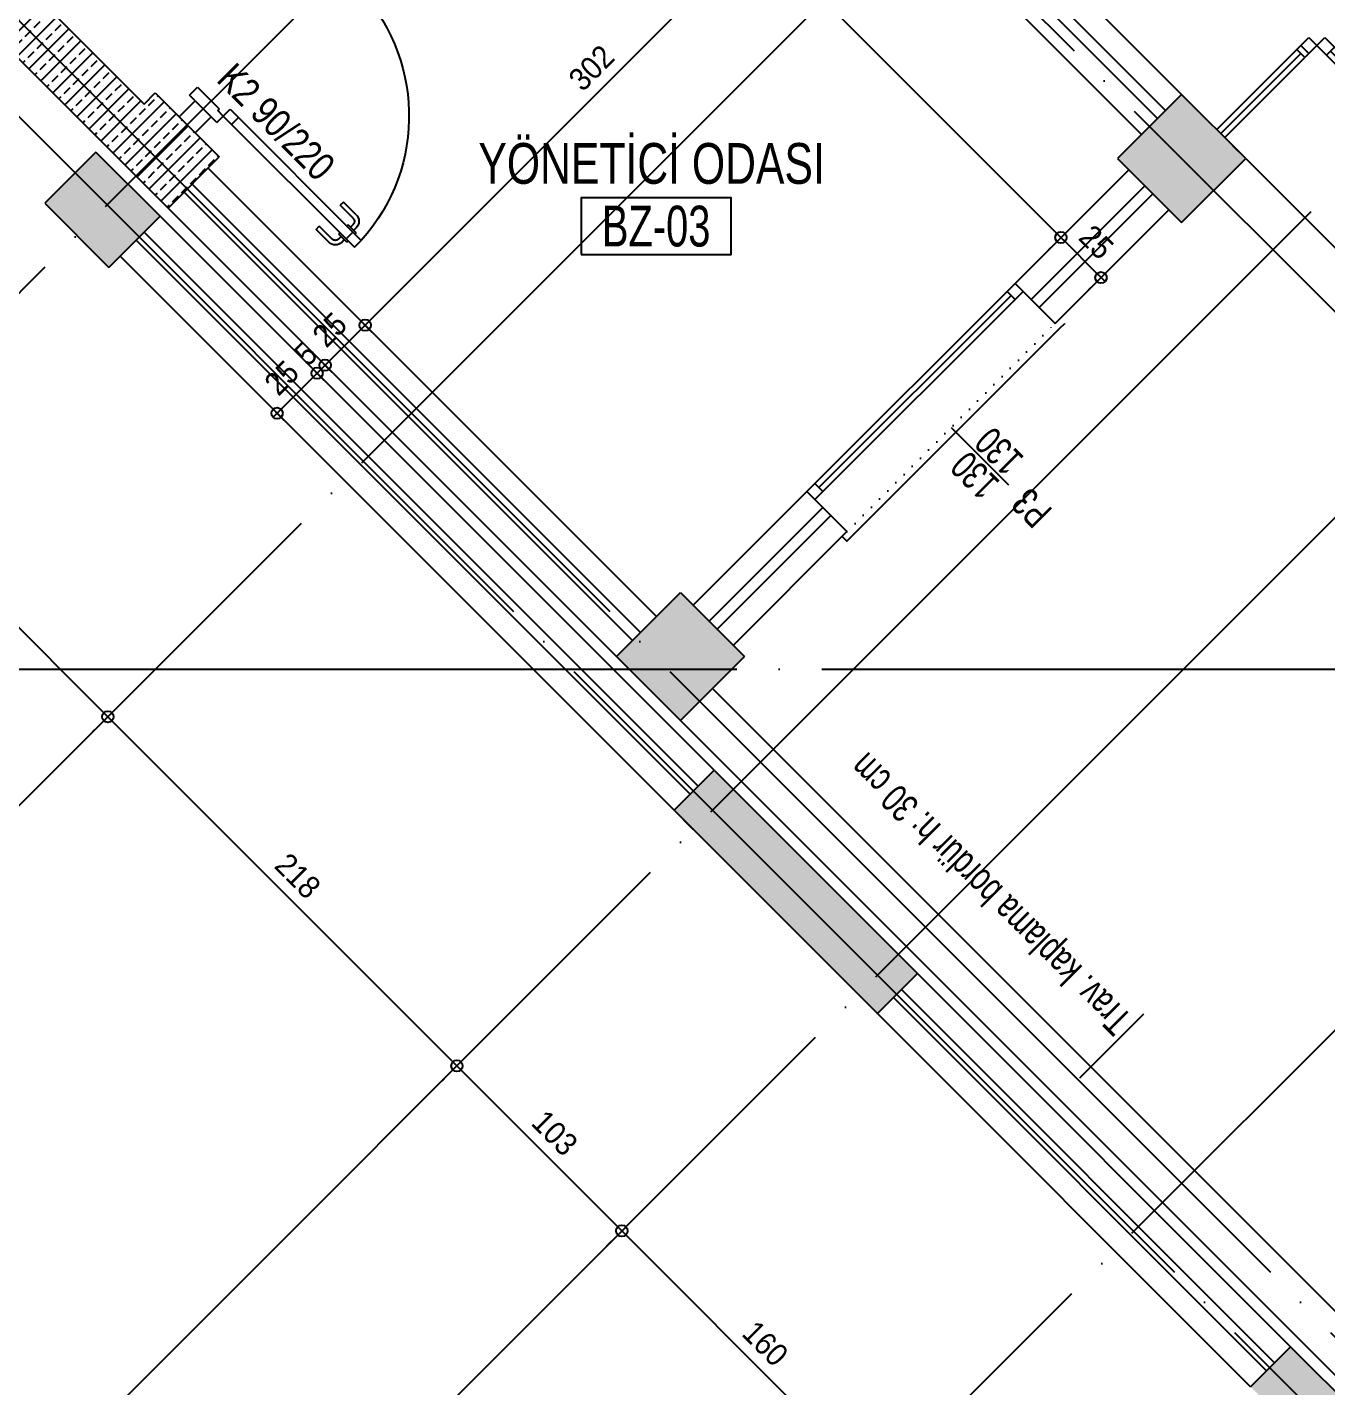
# Model space of a CAD drawing. Extents: x 460786 to 545292, y 30998 to 41694.
# Drawn here: x 487836 to 488410, y 37748 to 38349 of the extents above; entities that cross this region are included whole.
import ezdxf
from ezdxf.enums import TextEntityAlignment as Align

# ---------------------------------------------------------------- set-up
doc = ezdxf.new("R2010")
doc.units = 0
doc.header["$LTSCALE"] = 50
doc.header["$MEASUREMENT"] = 0
doc.header["$PDMODE"] = 35
doc.linetypes.add('DASHDOT', pattern=[5.5, 5, -0.25, 0, -0.25])
doc.linetypes.add('DASHED', pattern=[0.1, 0, -0.1])
doc.layers.get('0').update_dxf_attribs({"linetype": 'CONTINUOUS'})
doc.layers.get('Defpoints').update_dxf_attribs({"linetype": 'CONTINUOUS'})
for name, color, linetype in [('A-Aks Dikey', 12, 'DASHDOT'), ('A-Aks Yatay', 12, 'DASHDOT'), ('A-Betonarme', 6, 'CONTINUOUS'), ('A-Cam', 160, 'CONTINUOUS'), ('A-Dash', 9, 'DASHED'), ('A-Duvar', 7, 'CONTINUOUS'), ('A-Gör 2', 40, 'CONTINUOUS'), ('A-Kapı', 2, 'CONTINUOUS'), ('A-mahal adi', 1, 'CONTINUOUS'), ('A-mahal no', 4, 'CONTINUOUS'), ('A-Olcu  IC Yatay', 8, 'CONTINUOUS'), ('A-Olcu DIS Dikey', 8, 'CONTINUOUS'), ('A-Olcu Ic Dikey', 8, 'CONTINUOUS'), ('A-Poz-Kapı', 4, 'CONTINUOUS'), ('A-Poz-Pen', 4, 'CONTINUOUS'), ('A-Tarama 1', 9, 'CONTINUOUS'), ('A-Yazı 2', 205, 'CONTINUOUS')]:
    doc.layers.add(name, color=color, linetype=linetype)
doc.styles.add('blkan', font='arial.ttf', dxfattribs={"width": 0.9, "height": 12.5})
doc.styles.get("Standard").update_dxf_attribs({"font": 'arial.ttf', "width": 0.9})
doc.dimstyles.new('EXIT', dxfattribs={"dimscale": 50, "dimtxt": 0.23, "dimasz": 0.03, "dimexe": 0.125, "dimexo": 0.5, "dimgap": 0.09, "dimtad": 1, "dimzin": 1, "dimdsep": 46, "dimtxsty": 'Standard', "dimblk": 'TICK', "dimcen": 0.2, "dimadec": 0, "dimazin": 0, "dimtfac": 1, "dimtix": 1, "dimtofl": 0, "dimtmove": 2, "dimatfit": 3, "dimldrblk": 'TICK', "dimfxl": 1, "dimtolj": 1, "dimtzin": 1, "dimarcsym": 0})
pattern_1 = [(225, (-3046.124, 1950.459), (5.30330086, -5.30330086), []), (225, (-3051.4276, 1950.459), (5.30330086, -5.30330086), [3.75, -1.875])]

# ---------------------------------------------------------------- blocks, each defined once
blk = doc.blocks.new('kapı L 90p 10')
at = {"ltscale": 20}
for p, q in [((4, 85.39), (8.2, 85.39)), ((4, 3.5), (4, 85.39)), ((8.2, 3.5), (8.2, 85.39)), ((1.55, 79.89), (3.2, 79.89)), ((3.2, 81.39), (4, 81.39)), ((3.2, 81.39), (3.2, 76.39)), ((4, 80.19), (8.2, 80.19)), ((9, 81.39), (8.2, 81.39)), ((9, 81.39), (9, 76.39)), ((10.65, 79.89), (9, 79.89)), ((-2.45, 75.89), (-2.45, 67.89)), ((-0.45, 75.89), (-0.45, 67.89)), ((1.55, 77.89), (3.2, 77.89)), ((3.2, 76.39), (4, 76.39)), ((3.2, 76.39), (4, 76.39)), ((9, 76.39), (8.2, 76.39)), ((10.65, 77.89), (9, 77.89)), ((12.65, 75.89), (12.65, 67.89)), ((14.65, 75.89), (14.65, 67.89)), ((-2.45, 67.89), (-0.45, 67.89)), ((14.65, 67.89), (12.65, 67.89)), ((4, 8.71), (8.2, 8.71)), ((0, 3.5), (4, 3.5)), ((0, 3.5), (0, 0)), ((4, 3.5), (8.2, 3.5)), ((4, 3.5), (4, 0)), ((90, 3.5), (86, 3.5)), ((86, 3.5), (86, 0)), ((90, 3.5), (90, 0)), ((4, 0), (5, 0)), ((5, -13.5), (5, 0)), ((85, -13.5), (85, 0)), ((86, 0), (85, 0))]:
    blk.add_line(p, q, dxfattribs=at)
for p, q in [((0, -10), (0, -13.5)), ((90, -10), (90, -13.5)), ((0, -13.5), (5, -13.5)), ((90, -13.5), (85, -13.5))]:
    blk.add_line(p, q)
blk.add_arc((4, 3.5), 82, 0, 87.06405)
for centre, radius, start, end in [((1.55, 75.89), 4, 90, 180), ((10.65, 75.89), 4, 0, 90), ((1.55, 75.89), 2, 90, 180), ((10.65, 75.89), 2, 0, 90)]:
    blk.add_arc(centre, radius, start, end, dxfattribs=at)
at = {"layer": 'A-Poz-Kapı', "width": 0.8}
blk.add_attdef('POZNO', (25, -9.96), '', height=12.5, rotation=90, dxfattribs=at)
blk = doc.blocks.new('poz-pk1')
blk.add_line((24.33, 28.66), (24.33, -5.74))
at = {"width": 0.7}
for p in [(17.04, 9.96), (31.55, 9.96)]:
    blk.add_attdef('YAZı', text='', height=12, rotation=90, dxfattribs=at).set_placement(p, align=Align.MIDDLE_CENTER)
blk.add_attdef('POZ', text='', height=12, dxfattribs=at).set_placement((24.33, -14.42), align=Align.MIDDLE_CENTER)
blk = doc.blocks.new('kapı CK 180p')
at = {"ltscale": 20}
for p, q in [((10, 82.4), (15, 82.4)), ((10, 0), (10, 82.4)), ((15, 0), (15, 82.4)), ((175, 82.4), (170, 82.4)), ((170, 0), (170, 82.4)), ((175, 0), (175, 82.4)), ((10, 76.4), (15, 76.4)), ((12.5, 6), (12.5, 76.4)), ((175, 76.4), (170, 76.4)), ((172.5, 6), (172.5, 76.4)), ((5, 0), (10, 0)), ((5, -5), (5, 0)), ((10, 6), (15, 6)), ((10, 0), (15, 0)), ((10, -5), (10, 0)), ((175, 6), (170, 6)), ((175, 0), (170, 0)), ((5, -5), (10, -5)), ((175, -5), (175, 0)), ((180, 0), (175, 0)), ((180, -5), (175, -5)), ((180, -5), (180, 0))]:
    blk.add_line(p, q, dxfattribs=at)
for p, q in [((6.55, 73.4), (9.4, 73.4)), ((18.45, 73.4), (15.6, 73.4)), ((166.55, 73.4), (169.4, 73.4)), ((178.45, 73.4), (175.6, 73.4)), ((6.55, 69.4), (9.4, 69.4)), ((18.45, 69.4), (15.6, 69.4)), ((166.55, 69.4), (169.4, 69.4)), ((178.45, 69.4), (175.6, 69.4)), ((5, 0), (2.5, 0)), ((5, -5), (2.5, -5)), ((180, 0), (182.5, 0)), ((180, -5), (182.5, -5))]:
    blk.add_line(p, q)
for centre in [(5, 71.4), (20, 71.4), (165, 71.4), (180, 71.4)]:
    blk.add_circle(centre, 2)
for centre, start, end in [((14.33, 4.12), 356.98619, 89.506), ((170.67, 4.12), 90.494, 183.01381)]:
    blk.add_arc(centre, 78.28, start, end)
at = {"layer": 'A-Poz-Kapı', "width": 0.8}
blk.add_attdef('POZNO', (33.25, -3.69), '', height=12.5, rotation=90, dxfattribs=at)
blk = doc.blocks.new('mahal adı')
at = {"layer": 'A-mahal no'}
blk.add_lwpolyline([(-75.6, -73.4), (89.9, -73.4), (89.9, -10.9), (-75.6, -10.9)], close=True, dxfattribs=at)
at = {"layer": 'A-mahal adi', "width": 0.75}
for p in [(2.1, 88.8), (2.1, 27)]:
    blk.add_attdef('MAHALADI', text='', height=45, dxfattribs=at).set_placement(p, align=Align.MIDDLE_CENTER)
at = {"layer": 'A-mahal no', "width": 0.7}
blk.add_attdef('MAHALNO', text='', height=45, dxfattribs=at).set_placement((7.1, -42.1), align=Align.MIDDLE_CENTER)
blk = doc.blocks.new('TICK', base_point=(53.7, 38.06))
blk.add_line((55.37, 38.06), (52.04, 38.06))
blk.add_circle((53.7, 38.06), 1.67)
blk = doc.blocks.new('*D538')
at = {"layer": 'A-Olcu DIS Dikey', "color": 0, "lineweight": -2, "transparency": 16777216}
for p, q in [((487759.89, 38156.25), (487870.91, 38045.23)), ((487752.26, 38150.74), (487754.41, 38152.89)), ((487865.4, 38037.61), (487867.55, 38039.75))]:
    blk.add_line(p, q, dxfattribs=at)
at = {"layer": 'Defpoints', "color": 0, "transparency": 16777216}
for p in [(487769.94, 38168.42), (487883.08, 38055.28), (487871.97, 38044.17)]:
    blk.add_point(p, dxfattribs=at)
at = {"layer": 'A-Olcu DIS Dikey', "color": 0, "lineweight": -2, "transparency": 16777216, "xscale": 1.5, "yscale": 1.5, "zscale": 1.5}
for p, rotation in [((487758.83, 38157.31), 134.999999999776), ((487871.97, 38044.17), 314.999999999776)]:
    blk.add_blockref('TICK', p, dxfattribs=dict(at, rotation=rotation))
at = {"layer": 'A-Olcu DIS Dikey', "color": 0, "transparency": 16777216, "insert": (487822.19, 38107.53), "char_height": 10, "attachment_point": 5, "rotation": 315}
blk.add_mtext('\\A1;160', dxfattribs=at)
blk = doc.blocks.new('*D539')
at = {"layer": 'A-Olcu DIS Dikey', "color": 0, "lineweight": -2, "transparency": 16777216}
for p, q in [((488025.06, 37891.09), (487873.03, 38043.11)), ((487865.4, 38037.61), (487867.55, 38039.75)), ((488019.55, 37883.46), (488021.7, 37885.61))]:
    blk.add_line(p, q, dxfattribs=at)
at = {"layer": 'Defpoints', "color": 0, "transparency": 16777216}
for p in [(487883.08, 38055.28), (487871.97, 38044.17), (488037.23, 37901.14)]:
    blk.add_point(p, dxfattribs=at)
at = {"layer": 'A-Olcu DIS Dikey', "color": 0, "lineweight": -2, "transparency": 16777216, "xscale": 1.5, "yscale": 1.5, "zscale": 1.5}
for p, rotation in [((487871.97, 38044.17), 134.999999999776), ((488026.12, 37890.02), 314.999999999776)]:
    blk.add_blockref('TICK', p, dxfattribs=dict(at, rotation=rotation))
at = {"layer": 'A-Olcu DIS Dikey', "color": 0, "transparency": 16777216, "insert": (487955.84, 37973.89), "char_height": 10, "attachment_point": 5, "rotation": 315}
blk.add_mtext('\\A1;218', dxfattribs=at)
blk = doc.blocks.new('*D549')
at = {"layer": 'A-Olcu DIS Dikey', "color": 0, "lineweight": -2, "transparency": 16777216}
for p, q in [((488027.18, 37888.96), (488097.89, 37818.25)), ((488019.55, 37883.46), (488021.7, 37885.61)), ((488092.38, 37810.63), (488094.53, 37812.77))]:
    blk.add_line(p, q, dxfattribs=at)
at = {"layer": 'Defpoints', "color": 0, "transparency": 16777216}
for p in [(488037.23, 37901.14), (488110.06, 37828.3), (488098.95, 37817.19)]:
    blk.add_point(p, dxfattribs=at)
at = {"layer": 'A-Olcu DIS Dikey', "color": 0, "lineweight": -2, "transparency": 16777216, "xscale": 1.5, "yscale": 1.5, "zscale": 1.5}
for p, rotation in [((488026.12, 37890.02), 134.999999999776), ((488098.95, 37817.19), 314.999999999776)]:
    blk.add_blockref('TICK', p, dxfattribs=dict(at, rotation=rotation))
at = {"layer": 'A-Olcu DIS Dikey', "color": 0, "transparency": 16777216, "insert": (488069.33, 37860.4), "char_height": 10, "attachment_point": 5, "rotation": 315}
blk.add_mtext('\\A1;103', dxfattribs=at)
blk = doc.blocks.new('*D550')
at = {"layer": 'A-Olcu DIS Dikey', "color": 0, "lineweight": -2, "transparency": 16777216}
for p, q in [((488211.03, 37705.12), (488100.01, 37816.13)), ((488092.38, 37810.63), (488094.53, 37812.77)), ((488205.52, 37697.49), (488207.67, 37699.64))]:
    blk.add_line(p, q, dxfattribs=at)
at = {"layer": 'Defpoints', "color": 0, "transparency": 16777216}
for p in [(488110.06, 37828.3), (488098.95, 37817.19), (488223.2, 37715.17)]:
    blk.add_point(p, dxfattribs=at)
at = {"layer": 'A-Olcu DIS Dikey', "color": 0, "lineweight": -2, "transparency": 16777216, "xscale": 1.5, "yscale": 1.5, "zscale": 1.5}
for p, rotation in [((488098.95, 37817.19), 134.999999999776), ((488212.09, 37704.06), 314.999999999776)]:
    blk.add_blockref('TICK', p, dxfattribs=dict(at, rotation=rotation))
at = {"layer": 'A-Olcu DIS Dikey', "color": 0, "transparency": 16777216, "insert": (488162.31, 37767.42), "char_height": 10, "attachment_point": 5, "rotation": 315}
blk.add_mtext('\\A1;160', dxfattribs=at)
blk = doc.blocks.new('*D927')
at = {"layer": 'A-Olcu Ic Dikey', "color": 0, "lineweight": -2, "transparency": 16777216}
for p, q in [((488079.67, 38468.96), (488291.81, 38256.83)), ((488072.05, 38463.45), (488074.19, 38465.6)), ((488286.3, 38249.2), (488288.45, 38251.35))]:
    blk.add_line(p, q, dxfattribs=at)
at = {"layer": 'Defpoints', "color": 0, "transparency": 16777216}
for p in [(488089.72, 38481.13), (488303.98, 38266.88), (488292.87, 38255.77)]:
    blk.add_point(p, dxfattribs=at)
at = {"layer": 'A-Olcu Ic Dikey', "color": 0, "lineweight": -2, "transparency": 16777216, "xscale": 1.5, "yscale": 1.5, "zscale": 1.5}
for p, rotation in [((488078.61, 38470.02), 134.999999999776), ((488292.87, 38255.77), 314.999999999776)]:
    blk.add_blockref('TICK', p, dxfattribs=dict(at, rotation=rotation))
at = {"layer": 'A-Olcu Ic Dikey', "color": 0, "transparency": 16777216, "insert": (488192.53, 38369.69), "char_height": 10, "attachment_point": 5, "rotation": 315}
blk.add_mtext('\\A1;303', dxfattribs=at)
blk = doc.blocks.new('*D928')
at = {"layer": 'A-Olcu Ic Dikey', "color": 0, "lineweight": -2, "transparency": 16777216}
for p, q in [((488309.48, 38239.15), (488293.93, 38254.71)), ((488286.3, 38249.2), (488288.45, 38251.35)), ((488303.98, 38231.52), (488306.12, 38233.67))]:
    blk.add_line(p, q, dxfattribs=at)
at = {"layer": 'Defpoints', "color": 0, "transparency": 16777216}
for p in [(488303.98, 38266.88), (488292.87, 38255.77), (488321.65, 38249.2)]:
    blk.add_point(p, dxfattribs=at)
at = {"layer": 'A-Olcu Ic Dikey', "color": 0, "lineweight": -2, "transparency": 16777216, "xscale": 1.5, "yscale": 1.5, "zscale": 1.5}
for p, rotation in [((488292.87, 38255.77), 134.999999999776), ((488310.54, 38238.09), 314.999999999776)]:
    blk.add_blockref('TICK', p, dxfattribs=dict(at, rotation=rotation))
at = {"layer": 'A-Olcu Ic Dikey', "color": 0, "transparency": 16777216, "insert": (488308.5, 38253.72), "char_height": 10, "attachment_point": 5, "rotation": 315}
blk.add_mtext('\\A1;25', dxfattribs=at)
blk = doc.blocks.new('*D940')
at = {"layer": 'A-Olcu  IC Yatay', "color": 0, "lineweight": -2, "transparency": 16777216}
for p, q in [((488202.31, 38427.45), (488194.72, 38435.04)), ((487986.66, 38218.14), (488198.08, 38429.56)), ((487988.76, 38213.91), (487981.18, 38221.49))]:
    blk.add_line(p, q, dxfattribs=at)
at = {"layer": 'Defpoints', "color": 0, "transparency": 16777216}
for p in [(488199.14, 38430.62), (488219.99, 38409.77), (488006.44, 38196.23)]:
    blk.add_point(p, dxfattribs=at)
at = {"layer": 'A-Olcu  IC Yatay', "color": 0, "lineweight": -2, "transparency": 16777216, "xscale": 1.5, "yscale": 1.5, "zscale": 1.5}
for p, rotation in [((488199.14, 38430.62), 44.99999999925817), ((487985.6, 38217.07), 224.9999999992581)]:
    blk.add_blockref('TICK', p, dxfattribs=dict(at, rotation=rotation))
at = {"layer": 'A-Olcu  IC Yatay', "color": 0, "transparency": 16777216, "insert": (488085.57, 38330.64), "char_height": 10, "attachment_point": 5, "rotation": 45}
blk.add_mtext('\\A1;302', dxfattribs=at)
blk = doc.blocks.new('*D941')
at = {"layer": 'A-Olcu  IC Yatay', "color": 0, "lineweight": -2, "transparency": 16777216}
for p, q in [((487967.55, 38192.69), (487959.96, 38200.28)), ((487963.32, 38194.8), (487947.76, 38179.24)), ((487949.87, 38175.02), (487942.28, 38182.6))]:
    blk.add_line(p, q, dxfattribs=at)
at = {"layer": 'Defpoints', "color": 0, "transparency": 16777216}
for p in [(487946.7, 38178.18), (487985.23, 38175.02), (487967.55, 38157.34)]:
    blk.add_point(p, dxfattribs=at)
at = {"layer": 'A-Olcu  IC Yatay', "color": 0, "lineweight": -2, "transparency": 16777216, "xscale": 1.5, "yscale": 1.5, "zscale": 1.5}
for p, rotation in [((487964.38, 38195.86), 44.99999999917466), ((487946.7, 38178.18), 224.9999999991746)]:
    blk.add_blockref('TICK', p, dxfattribs=dict(at, rotation=rotation))
at = {"layer": 'A-Olcu  IC Yatay', "color": 0, "transparency": 16777216, "insert": (487948.75, 38193.81), "char_height": 10, "attachment_point": 5, "rotation": 45}
blk.add_mtext('\\A1;25', dxfattribs=at)
blk = doc.blocks.new('*D942')
at = {"layer": 'A-Olcu  IC Yatay', "color": 0, "lineweight": -2, "transparency": 16777216}
for p, q in [((487967.55, 38192.69), (487959.96, 38200.28)), ((487971.09, 38196.23), (487963.5, 38203.82)), ((487968.98, 38200.46), (487970.04, 38201.52)), ((487963.32, 38194.8), (487962.26, 38193.74))]:
    blk.add_line(p, q, dxfattribs=at)
at = {"layer": 'Defpoints', "color": 0, "transparency": 16777216}
for p in [(487967.92, 38199.4), (487985.23, 38175.02), (487988.76, 38178.55)]:
    blk.add_point(p, dxfattribs=at)
at = {"layer": 'A-Olcu  IC Yatay', "color": 0, "lineweight": -2, "transparency": 16777216, "xscale": 1.5, "yscale": 1.5, "zscale": 1.5}
for p, rotation in [((487964.38, 38195.86), 44.99999999935157), ((487967.92, 38199.4), 224.9999999993515)]:
    blk.add_blockref('TICK', p, dxfattribs=dict(at, rotation=rotation))
at = {"layer": 'A-Olcu  IC Yatay', "color": 0, "transparency": 16777216, "insert": (487959.37, 38204.41), "char_height": 10, "attachment_point": 5, "rotation": 45}
blk.add_mtext('\\A1;5', dxfattribs=at)
blk = doc.blocks.new('*D943')
at = {"layer": 'A-Olcu  IC Yatay', "color": 0, "lineweight": -2, "transparency": 16777216}
for p, q in [((487988.76, 38213.91), (487981.18, 38221.49)), ((487984.53, 38216.01), (487968.98, 38200.46)), ((487971.09, 38196.23), (487963.5, 38203.82))]:
    blk.add_line(p, q, dxfattribs=at)
at = {"layer": 'Defpoints', "color": 0, "transparency": 16777216}
for p in [(487967.92, 38199.4), (488006.44, 38196.23), (487988.76, 38178.55)]:
    blk.add_point(p, dxfattribs=at)
at = {"layer": 'A-Olcu  IC Yatay', "color": 0, "lineweight": -2, "transparency": 16777216, "xscale": 1.5, "yscale": 1.5, "zscale": 1.5}
for p, rotation in [((487985.6, 38217.07), 45.00000000035372), ((487967.92, 38199.4), 225.0000000003537)]:
    blk.add_blockref('TICK', p, dxfattribs=dict(at, rotation=rotation))
at = {"layer": 'A-Olcu  IC Yatay', "color": 0, "transparency": 16777216, "insert": (487969.96, 38215.03), "char_height": 10, "attachment_point": 5, "rotation": 45}
blk.add_mtext('\\A1;25', dxfattribs=at)

msp = doc.modelspace()

# ---------------------------------------------------------------- hatches: boundary and pattern name
at = {"layer": 'A-Tarama 1'}
h = msp.add_hatch(dxfattribs=at)
h.set_pattern_fill('ANSI33', color=256, scale=30, angle=180, style=0)
h.set_pattern_definition(pattern_1)
h.paths.add_polyline_path([(487640.47, 38519.78), (487617.84, 38497.15), (487646.12, 38468.87), (487668.75, 38491.49)])
h.paths.add_polyline_path([(487666.63, 38545.94), (487644, 38523.31), (487672.29, 38495.03), (487694.91, 38517.66)])
h.paths.add_polyline_path([(487414.19, 38746.05), (487391.56, 38723.42), (487419.85, 38695.14), (487442.48, 38717.77)])
h.paths.add_polyline_path([(487468.64, 38743.93), (487440.35, 38772.21), (487417.73, 38749.59), (487446.01, 38721.3)])
h.paths.add_polyline_path([(487921.19, 38743.93), (487892.9, 38772.21), (487864.62, 38743.93), (487892.9, 38715.65)])
h.paths.add_polyline_path([(488147.46, 38517.66), (488119.18, 38545.94), (488090.89, 38517.66), (488105.03, 38503.51), (488119.18, 38489.37)])
h.paths.add_polyline_path([(487895.02, 38265.22), (487866.74, 38293.5), (487844.11, 38270.88), (487872.4, 38242.59)])
h.paths.add_polyline_path([(488124.83, 38099.05), (488096.55, 38070.76), (488124.83, 38042.48), (488153.12, 38070.76)])
h.paths.add_polyline_path([(488139.68, 38020.56), (488122.01, 38002.88), (488130.49, 37994.4), (488211.81, 37913.08), (488229.49, 37930.76)])
h.paths.add_polyline_path([(488394.24, 37766), (488376.56, 37748.32), (488447.27, 37677.61), (488464.95, 37695.29)])
h.paths.add_polyline_path([(488540.61, 37619.63), (488517.99, 37597), (488546.27, 37568.72), (488568.9, 37591.35)])
h.paths.add_polyline_path([(488820.53, 38295.53), (488797.9, 38318.16), (488769.62, 38289.87), (488797.9, 38261.59), (488826.19, 38289.87)])
h.paths.add_polyline_path([(488600.72, 38064.4), (488595.06, 38070.06), (488572.43, 38092.69), (488544.15, 38064.4), (488572.43, 38036.12)])
h.paths.add_polyline_path([(488374.44, 38290.68), (488346.16, 38318.96), (488317.87, 38290.68), (488346.16, 38262.39)])
h.paths.add_polyline_path([(488595.06, 38522.61), (488572.43, 38545.23), (488544.15, 38516.95), (488572.43, 38488.66), (488600.72, 38516.95)])
h.paths.add_polyline_path([(489053.72, 38517.4), (489025.43, 38545.69), (488997.15, 38517.4), (489025.43, 38489.12)])
h.paths.add_polyline_path([(489037.58, 38965.13), (489037.58, 38990.48), (489012.58, 38990.48), (489012.58, 38975.48), (488798.35, 38761.25), (488584.58, 38975.03), (488584.58, 38990.03), (488559.58, 38990.03), (488559.58, 38964.67), (488798.35, 38725.9)])
h.paths.add_polyline_path([(488373.74, 38743.93), (488345.45, 38772.21), (488317.17, 38743.93), (488345.45, 38715.65)])
h.paths.add_polyline_path([(488147.46, 38970.2), (488119.18, 38998.49), (488090.89, 38970.2), (488119.18, 38941.92)])
h.paths.add_polyline_path([(487694.91, 38970.2), (487666.63, 38998.49), (487638.34, 38970.2), (487666.63, 38941.92)])
h.paths.add_polyline_path([(487892.9, 39224.76), (487864.62, 39196.48), (487892.9, 39168.19), (487921.19, 39196.48)])
h.paths.add_polyline_path([(487910.93, 39648.67), (488128.37, 39866.11), (488110.69, 39883.79), (487875.58, 39648.67), (488119.53, 39404.72), (488137.21, 39422.4)])
h.paths.add_polyline_path([(487720.02, 39910.3), (487702.34, 39927.98), (487666.98, 39892.63), (487631.63, 39927.98), (487613.95, 39910.3), (487666.98, 39857.27)])
h.paths.add_polyline_path([(487021.75, 40097.33), (486993.46, 40125.62), (486965.18, 40097.33), (486993.46, 40069.05)])
h.paths.add_polyline_path([(486767.19, 39899.34), (486738.9, 39871.06), (486767.19, 39842.77), (486795.47, 39871.06)])
h.paths.add_polyline_path([(486514.04, 39646.2), (486491.42, 39623.57), (486519.7, 39595.29), (486542.33, 39617.91)])
h.paths.add_polyline_path([(486540.21, 39672.36), (486517.58, 39649.73), (486545.86, 39621.45), (486568.49, 39644.08)])
h.paths.add_polyline_path([(487266.76, 40292.85), (487231.4, 40328.2), (487267.11, 40363.91), (487249.44, 40381.59), (487196.05, 40328.2), (487249.08, 40275.17)])
h.paths.add_polyline_path([(488133.08, 40226.23), (488000.88, 40226.23), (487983.2, 40208.56), (488000.88, 40190.88), (488011.24, 40201.23), (488108.08, 40201.23), (488108.08, 40092.2), (488133.08, 40092.2)])
h.paths.add_polyline_path([(488593.08, 40122.2), (488553.08, 40122.2), (488553.08, 40082.2), (488593.08, 40082.2)])
h.paths.add_polyline_path([(489046.08, 40122.2), (489006.08, 40122.2), (489006.08, 40082.2), (489046.08, 40082.2)])
h.paths.add_polyline_path([(489046.08, 39669.2), (489006.08, 39669.2), (489006.08, 39629.2), (489046.08, 39629.2)])
h.paths.add_polyline_path([(488593.08, 39669.2), (488553.08, 39669.2), (488553.08, 39629.2), (488593.08, 39629.2)])
h = msp.add_hatch(dxfattribs=at)
h.set_pattern_fill('ANSI33', color=256, scale=30, angle=180, style=0)
h.set_pattern_definition(pattern_1)
h.paths.add_polyline_path([(487689.96, 38512.71), (487672.29, 38495.03), (487898.56, 38268.75), (487921.19, 38291.38), (487892.9, 38319.67), (487887.95, 38314.72)])

# ---------------------------------------------------------------- linework, layer by layer
at = {"layer": 'A-Aks Dikey', "ltscale": 1.5}
for p, q in [((486282.99, 40353.84), (489095.08, 37541.75)), ((486035.5, 40106.35), (488847.6, 37294.26)), ((486077.93, 40106.35), (488847.6, 37336.69))]:
    msp.add_line(p, q, dxfattribs=at)
at = {"layer": 'A-Aks Yatay', "ltscale": 1.5}
for p, q in [((487579.18, 37977.66), (489127.21, 39525.69)), ((487692.32, 37864.52), (489240.35, 39412.55)), ((487846.47, 37710.37), (489394.5, 39258.4)), ((487919.3, 37637.54), (489467.33, 39185.57)), ((488032.43, 37524.4), (489580.47, 39072.43)), ((486949.49, 38065.2), (494804.32, 38065.2))]:
    msp.add_line(p, q, dxfattribs=at)
at = {"layer": 'A-Betonarme'}
for p, q in [((487689.96, 38512.71), (487887.95, 38314.72)), ((487898.56, 38268.75), (487672.29, 38495.03)), ((487887.95, 38314.72), (487892.9, 38319.67)), ((487892.9, 38319.67), (487921.19, 38291.38)), ((488346.16, 38318.96), (488317.87, 38290.68)), ((488374.44, 38290.68), (488346.16, 38318.96)), ((488374.44, 38290.68), (488368.79, 38296.33)), ((487866.74, 38293.5), (487844.11, 38270.88)), ((487866.74, 38293.5), (487895.02, 38265.22)), ((487898.56, 38268.75), (487921.19, 38291.38)), ((488317.87, 38290.68), (488346.16, 38262.39)), ((488346.16, 38262.39), (488374.44, 38290.68)), ((487844.11, 38270.88), (487872.4, 38242.59)), ((487895.02, 38265.22), (487872.4, 38242.59)), ((488096.55, 38070.76), (488124.83, 38099.05)), ((488124.83, 38099.05), (488153.12, 38070.76)), ((488096.55, 38070.76), (488124.83, 38042.48)), ((488124.83, 38042.48), (488153.12, 38070.76)), ((488122.01, 38002.88), (488139.68, 38020.56)), ((488139.68, 38020.56), (488229.49, 37930.76)), ((488122.01, 38002.88), (488211.81, 37913.08)), ((488130.49, 37994.4), (488122.01, 38002.88)), ((488211.81, 37913.08), (488229.49, 37930.76)), ((488376.56, 37748.32), (488394.24, 37766)), ((488394.24, 37766), (488464.95, 37695.29))]:
    msp.add_line(p, q, dxfattribs=at)
at = {"layer": 'A-Cam'}
for p, q in [((488363.48, 38301.64), (488398.84, 38336.99)), ((488180.7, 38143.6), (488272.62, 38235.52)), ((488184.23, 38140.06), (488276.15, 38231.99)), ((488186, 38145.36), (488270.85, 38230.22)), ((488269.08, 38231.99), (488272.62, 38228.45)), ((488180.7, 38143.6), (488184.23, 38147.13)), ((488184.23, 38147.13), (488187.77, 38143.6))]:
    msp.add_line(p, q, dxfattribs=at)
msp.add_lwpolyline([(488400.61, 38335.22), (488397.07, 38338.76), (488361.71, 38303.4), (488365.25, 38299.87)], close=True, dxfattribs=at)
at = {"layer": 'A-Dash'}
msp.add_line((488198.37, 38125.92), (488290.3, 38217.84), dxfattribs=at)
at = {"layer": 'A-Duvar'}
for p, q in [((488147.46, 38517.66), (488346.16, 38318.96)), ((488140.39, 38510.59), (488339.09, 38311.89)), ((488136.85, 38507.05), (488335.55, 38308.35)), ((488129.78, 38499.98), (488328.48, 38301.28)), ((487903.51, 38309.06), (487910.58, 38316.13)), ((487910.58, 38316.13), (487917.65, 38309.06)), ((487910.58, 38301.99), (487917.65, 38309.06)), ((487916.24, 38286.43), (488114.23, 38088.44)), ((488272.62, 38235.52), (488322.82, 38285.73)), ((487909.17, 38279.36), (488107.16, 38081.37)), ((488279.69, 38228.45), (488329.89, 38278.65)), ((487905.63, 38275.83), (488103.62, 38077.84)), ((488283.23, 38224.91), (488333.43, 38275.12)), ((488139.68, 38020.56), (487895.02, 38265.22)), ((487898.56, 38268.75), (488096.55, 38070.76)), ((488290.3, 38217.84), (488340.5, 38268.05)), ((488129.08, 38009.95), (487884.42, 38254.61)), ((488132.61, 38013.49), (487887.95, 38258.15)), ((488122.01, 38002.88), (487877.35, 38247.54)), ((488272.62, 38235.52), (488290.3, 38217.84)), ((488130.49, 38093.39), (488180.7, 38143.6)), ((488180.7, 38143.6), (488198.37, 38125.92)), ((488137.56, 38086.32), (488187.77, 38136.53)), ((488141.1, 38082.79), (488191.3, 38132.99)), ((488148.17, 38075.71), (488198.37, 38125.92)), ((488229.49, 37930.76), (488394.24, 37766)), ((488222.41, 37923.69), (488387.17, 37758.93)), ((488383.63, 37755.4), (488218.88, 37920.15)), ((488376.56, 37748.32), (488211.81, 37913.08))]:
    msp.add_line(p, q, dxfattribs=at)
at = {"layer": 'A-Gör 2'}
for p, q in [((488374.44, 38290.68), (488572.43, 38092.69)), ((488138.98, 38056.62), (488558.29, 37637.31)), ((488124.83, 38042.48), (488544.15, 37623.17))]:
    msp.add_line(p, q, dxfattribs=at)
msp.add_lwpolyline([(488196.25, 38123.8), (488196.25, 38123.8), (488198.37, 38121.68), (488292.42, 38215.72), (488294.54, 38217.84), (488294.54, 38217.84)], dxfattribs=at)
at = {"layer": 'A-Yazı 2'}
msp.add_line((488329.3, 37912.85), (488301.11, 37884.66), dxfattribs=at)

# ---------------------------------------------------------------- block references
ref = msp.add_blockref('mahal adı', (488111.26, 38277.68), dxfattribs=dict(xscale=0.4, yscale=0.4, zscale=0.4))
ref.add_attrib('MAHALNO', 'BZ-03', dxfattribs={"layer": 'A-mahal no', "height": 18, "width": 0.7}).set_placement((488114.1, 38260.82), align=Align.MIDDLE_CENTER)
ref.add_attrib('MAHALADI', 'YÖNETİCİ ODASI', dxfattribs={"layer": 'A-mahal adi', "height": 18, "width": 0.75}).set_placement((488112.09, 38288.49), align=Align.MIDDLE_CENTER)
at = {"layer": 'A-Cam', "rotation": 224.999999999855}
msp.add_blockref('kapı CK 180p', (488529.65, 38464.27), dxfattribs=at).add_auto_attribs({'POZNO': 'ACK1 280/300'})
at = {"layer": 'A-Kapı'}
ref = msp.add_blockref('kapı L 90p 10', (487917.65, 38309.06), dxfattribs=dict(at, xscale=-1, rotation=224.9999999999833))
ref.add_attrib('POZNO', 'K2 90/220', (487919.45, 38324.94), dxfattribs={"layer": 'A-Poz-Kapı', "height": 12.5, "rotation": 315, "width": 0.8})
at = {"layer": 'A-Poz-Pen'}
ref = msp.add_blockref('poz-pk1', (488247.52, 38132.85), dxfattribs=dict(at, xscale=1.041608796296916, yscale=1.041608796296916, zscale=1.041608796296916, rotation=45.00000000020334))
ref.add_attrib('YAZı', '130', dxfattribs={"layer": '0', "height": 12.499, "rotation": 135, "width": 0.7}).set_placement((488254.8, 38150.67), align=Align.MIDDLE_CENTER)
ref.add_attrib('YAZı', '130', dxfattribs={"layer": '0', "height": 12.499, "rotation": 135, "width": 0.7}).set_placement((488265.48, 38161.37), align=Align.MIDDLE_CENTER)
ref.add_attrib('POZ', 'P3', dxfattribs={"layer": '0', "height": 12.499, "rotation": 135, "width": 0.7}).set_placement((488279.89, 38136.33), align=Align.MIDDLE_CENTER)

# ---------------------------------------------------------------- texts
at = {"layer": 'A-Yazı 2', "style": 'blkan', "width": 0.7}
msp.add_text('Trav. kaplama bordür h: 30 cm', height=12.5, rotation=135, dxfattribs=at).set_placement((488324.97, 37911.45))

# ---------------------------------------------------------------- dimensions: what is measured, and where the dimension line sits
at = {"layer": 'A-Olcu  IC Yatay'}
for p1, p2, distance, picture, middle in [((488006.44, 38196.23), (488219.99, 38409.77), 29.48, '*D940', (488085.57, 38330.64)), ((488006.44, 38196.23), (487988.76, 38178.55), -29.48, '*D943', (487969.96, 38215.03)), ((487985.23, 38175.02), (487988.76, 38178.55), 29.48, '*D942', (487959.37, 38204.41)), ((487985.23, 38175.02), (487967.55, 38157.34), -29.48, '*D941', (487948.75, 38193.81))]:
    dim = msp.add_aligned_dim(p1=p1, p2=p2, distance=distance, dimstyle='EXIT', override={"dimtxt": 0.2, "dimdec": 1, "dimzin": 9, "dimtdec": 1}, dxfattribs=at)
    dim.commit()
    dim.dimension.update_dxf_attribs({"geometry": picture, "text_midpoint": middle})
at = {"layer": 'A-Olcu DIS Dikey'}
for p1, p2, distance, picture, middle in [((487769.94, 38168.42), (487883.08, 38055.28), -15.71, '*D538', (487822.19, 38107.53)), ((488037.23, 37901.14), (487883.08, 38055.28), 15.71, '*D539', (487955.84, 37973.89)), ((488037.23, 37901.14), (488110.06, 37828.3), -15.71, '*D549', (488069.33, 37860.4)), ((488223.2, 37715.17), (488110.06, 37828.3), 15.71, '*D550', (488162.31, 37767.42))]:
    dim = msp.add_aligned_dim(p1=p1, p2=p2, distance=distance, dimstyle='EXIT', override={"dimtxt": 0.2, "dimdec": 1, "dimzin": 9, "dimtdec": 1}, dxfattribs=at)
    dim.commit()
    dim.dimension.update_dxf_attribs({"geometry": picture, "text_midpoint": middle})
at = {"layer": 'A-Olcu Ic Dikey'}
for p1, distance, picture, middle in [((488089.72, 38481.13), -15.71, '*D927', (488192.53, 38369.69)), ((488321.65, 38249.2), 15.71, '*D928', (488308.5, 38253.72))]:
    dim = msp.add_aligned_dim(p1=p1, p2=(488303.98, 38266.88), distance=distance, dimstyle='EXIT', override={"dimtxt": 0.2, "dimdec": 1, "dimzin": 9, "dimtdec": 1}, dxfattribs=at)
    dim.commit()
    dim.dimension.update_dxf_attribs({"geometry": picture, "text_midpoint": middle})

doc.saveas('drawing.dxf')
